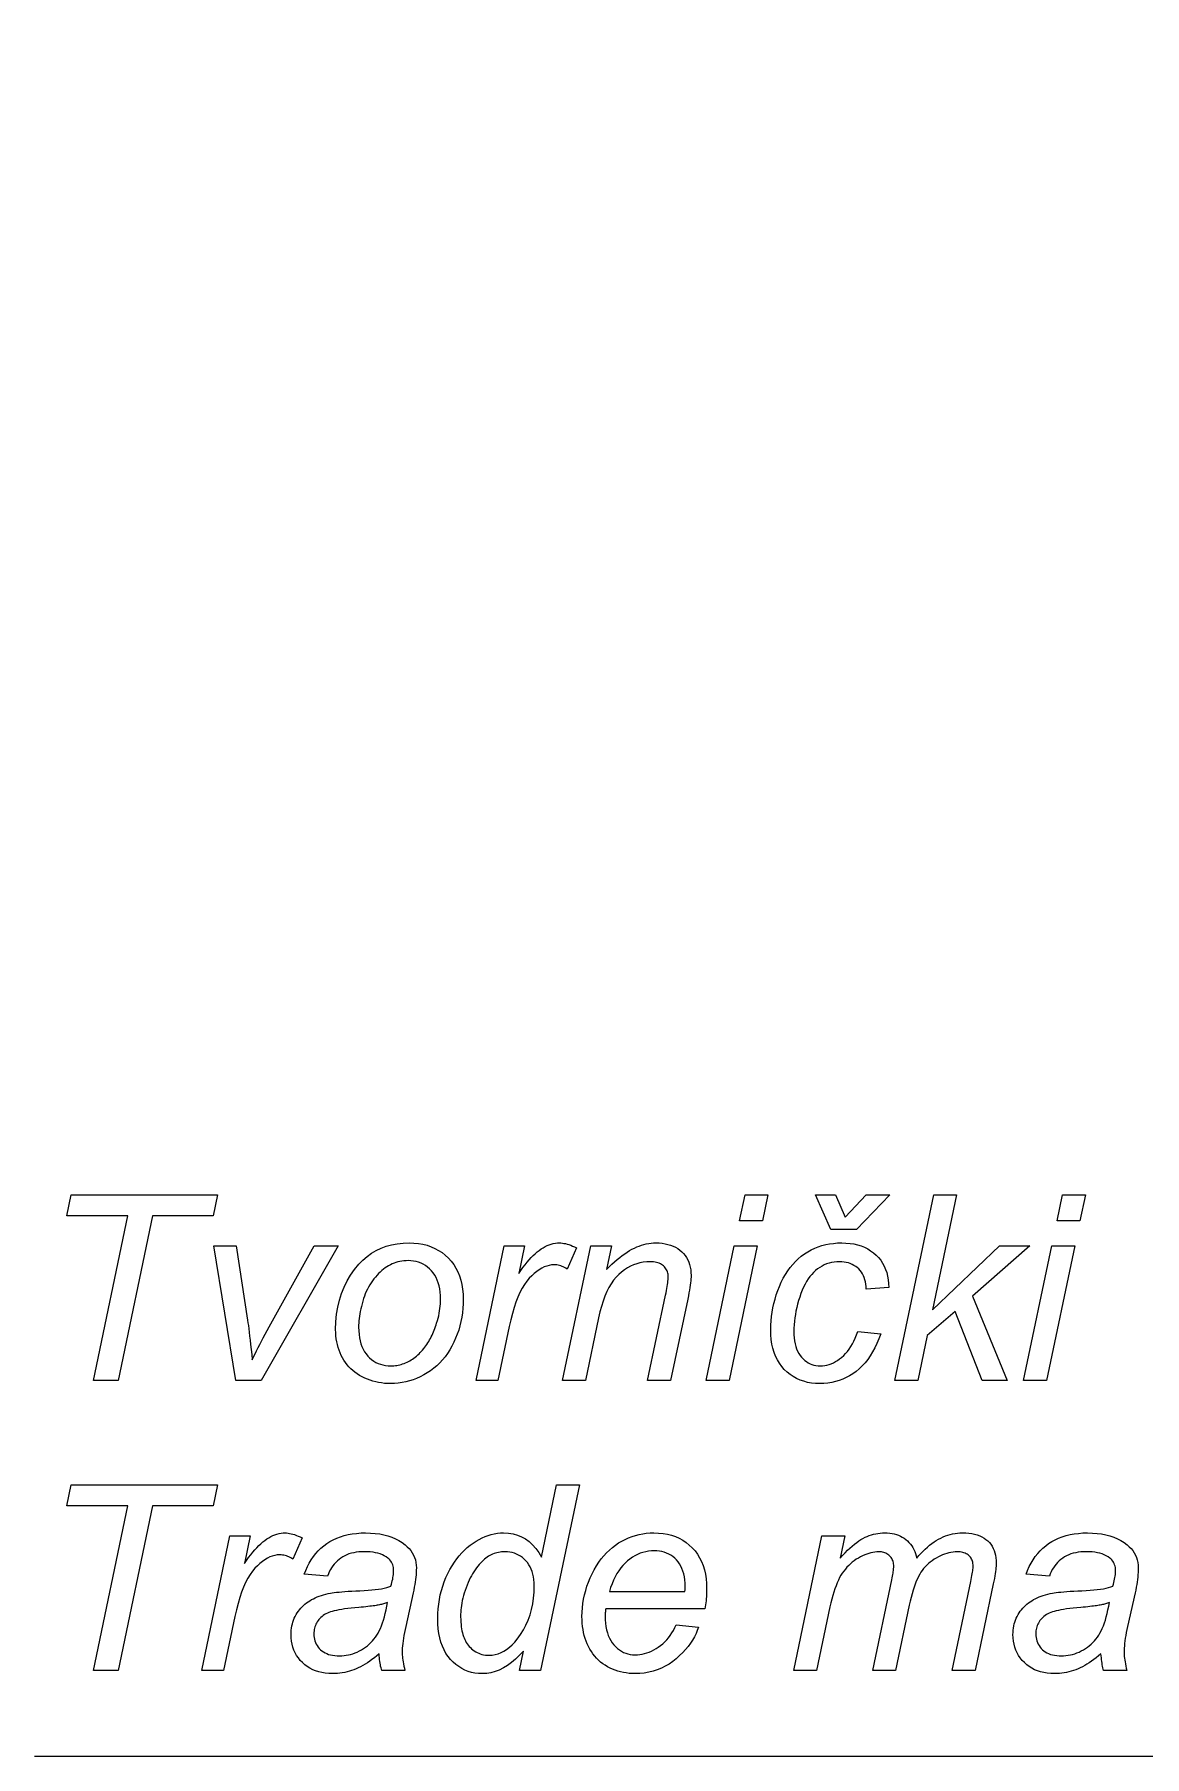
# Model space of a CAD drawing. Extents: x 0 to 420, y 0 to 594.
# Drawn here: x 42.37 to 60.28, y 246.17 to 273.97 of the extents above; entities that cross this region are included whole.
import ezdxf

# ---------------------------------------------------------------- set-up
doc = ezdxf.new("R2010")
doc.units = 0

msp = doc.modelspace()

# ---------------------------------------------------------------- linework, layer by layer
at = {"lineweight": 13}
msp.add_lwpolyline([(114.833, 299.851), (106.391, 246.171), (42.366, 246.171)], dxfattribs=at)
for points in [[(43.318, 252.241), (43.872, 254.899), (42.888, 254.899), (42.96, 255.241), (45.321, 255.241), (45.249, 254.899), (44.273, 254.899), (43.719, 252.241)], [(53.744, 254.821), (53.832, 255.241), (54.2, 255.241), (54.112, 254.821)], [(56.169, 255.241), (55.627, 254.678), (55.217, 254.678), (54.966, 255.241), (55.289, 255.241), (55.445, 254.877), (55.784, 255.241)], [(56.249, 252.241), (56.877, 255.241), (57.245, 255.241), (56.857, 253.381), (57.937, 254.414), (58.426, 254.414), (57.499, 253.604), (58.06, 252.241), (57.655, 252.241), (57.221, 253.356), (56.771, 252.967), (56.619, 252.241)], [(58.866, 254.821), (58.954, 255.241), (59.322, 255.241), (59.234, 254.821)], [(45.614, 252.241), (45.258, 254.414), (45.618, 254.414), (45.804, 253.217), (45.81, 253.175), (45.817, 253.129), (45.824, 253.077), (45.831, 253.02), (45.838, 252.959), (45.846, 252.892), (45.854, 252.821), (45.862, 252.744), (45.871, 252.663), (45.88, 252.577), (45.902, 252.624), (45.925, 252.672), (45.949, 252.721), (45.974, 252.772), (46.001, 252.825), (46.029, 252.878), (46.058, 252.933), (46.088, 252.99), (46.119, 253.048), (46.152, 253.107), (46.878, 254.414), (47.269, 254.414), (46.025, 252.241)], [(47.226, 253.066), (47.23, 253.191), (47.241, 253.311), (47.26, 253.428), (47.286, 253.54), (47.32, 253.647), (47.361, 253.751), (47.41, 253.849), (47.466, 253.944), (47.53, 254.034), (47.601, 254.12), (47.664, 254.185), (47.732, 254.243), (47.803, 254.295), (47.879, 254.34), (47.958, 254.377), (48.041, 254.408), (48.128, 254.432), (48.218, 254.45), (48.313, 254.46), (48.411, 254.463), (48.488, 254.461), (48.562, 254.454), (48.633, 254.441), (48.701, 254.424), (48.766, 254.402), (48.828, 254.375), (48.886, 254.343), (48.942, 254.306), (48.995, 254.264), (49.044, 254.218), (49.09, 254.167), (49.131, 254.113), (49.167, 254.055), (49.198, 253.994), (49.225, 253.929), (49.246, 253.861), (49.263, 253.79), (49.275, 253.715), (49.283, 253.637), (49.285, 253.555), (49.283, 253.48), (49.279, 253.407), (49.271, 253.335), (49.261, 253.264), (49.247, 253.193), (49.23, 253.124), (49.211, 253.056), (49.188, 252.989), (49.162, 252.923), (49.133, 252.858), (49.102, 252.795), (49.068, 252.735), (49.031, 252.678), (48.992, 252.624), (48.95, 252.573), (48.906, 252.525), (48.859, 252.48), (48.809, 252.439), (48.757, 252.4), (48.703, 252.364), (48.647, 252.331), (48.59, 252.302), (48.532, 252.276), (48.475, 252.254), (48.416, 252.235), (48.357, 252.219), (48.297, 252.207), (48.237, 252.199), (48.176, 252.194), (48.114, 252.192), (48.064, 252.193), (48.015, 252.196), (47.966, 252.202), (47.919, 252.209), (47.872, 252.219), (47.826, 252.231), (47.782, 252.245), (47.738, 252.261), (47.695, 252.28), (47.653, 252.3), (47.612, 252.323), (47.574, 252.347), (47.537, 252.374), (47.502, 252.402), (47.47, 252.431), (47.439, 252.463), (47.41, 252.496), (47.383, 252.531), (47.359, 252.568), (47.336, 252.607), (47.315, 252.648), (47.296, 252.689), (47.28, 252.732), (47.266, 252.776), (47.254, 252.821), (47.244, 252.868), (47.236, 252.915), (47.231, 252.964), (47.227, 253.014)], [(49.492, 252.241), (49.946, 254.414), (50.273, 254.414), (50.181, 253.97), (50.215, 254.019), (50.248, 254.066), (50.281, 254.109), (50.314, 254.151), (50.347, 254.189), (50.38, 254.225), (50.413, 254.258), (50.445, 254.289), (50.477, 254.317), (50.51, 254.343), (50.542, 254.366), (50.574, 254.386), (50.607, 254.404), (50.639, 254.42), (50.672, 254.433), (50.705, 254.444), (50.738, 254.452), (50.771, 254.459), (50.805, 254.462), (50.838, 254.463), (50.861, 254.463), (50.884, 254.46), (50.909, 254.456), (50.935, 254.451), (50.961, 254.443), (50.989, 254.435), (51.018, 254.424), (51.048, 254.412), (51.078, 254.399), (51.11, 254.384), (50.959, 254.04), (50.939, 254.053), (50.92, 254.065), (50.899, 254.075), (50.879, 254.084), (50.858, 254.092), (50.837, 254.098), (50.815, 254.103), (50.793, 254.107), (50.771, 254.109), (50.748, 254.109), (50.709, 254.107), (50.67, 254.101), (50.631, 254.09), (50.591, 254.075), (50.551, 254.055), (50.511, 254.031), (50.471, 254.003), (50.43, 253.971), (50.39, 253.934), (50.349, 253.892), (50.309, 253.846), (50.271, 253.792), (50.234, 253.731), (50.199, 253.664), (50.166, 253.589), (50.135, 253.508), (50.106, 253.419), (50.078, 253.324), (50.052, 253.222), (50.028, 253.113), (49.844, 252.241)], [(50.887, 252.241), (51.342, 254.414), (51.677, 254.414), (51.597, 254.036), (51.641, 254.079), (51.684, 254.12), (51.726, 254.159), (51.768, 254.195), (51.809, 254.229), (51.85, 254.26), (51.89, 254.289), (51.929, 254.315), (51.968, 254.339), (52.007, 254.361), (52.045, 254.38), (52.083, 254.398), (52.122, 254.413), (52.16, 254.427), (52.199, 254.438), (52.238, 254.447), (52.277, 254.454), (52.316, 254.459), (52.356, 254.462), (52.395, 254.463), (52.447, 254.462), (52.496, 254.458), (52.544, 254.45), (52.588, 254.44), (52.631, 254.428), (52.671, 254.412), (52.709, 254.393), (52.745, 254.372), (52.779, 254.347), (52.81, 254.32), (52.838, 254.29), (52.864, 254.259), (52.887, 254.226), (52.906, 254.19), (52.923, 254.153), (52.936, 254.114), (52.947, 254.072), (52.954, 254.029), (52.959, 253.984), (52.96, 253.937), (52.96, 253.912), (52.958, 253.884), (52.955, 253.852), (52.952, 253.819), (52.947, 253.782), (52.941, 253.742), (52.934, 253.7), (52.926, 253.655), (52.917, 253.607), (52.907, 253.557), (52.631, 252.241), (52.26, 252.241), (52.549, 253.618), (52.557, 253.657), (52.564, 253.694), (52.571, 253.729), (52.576, 253.762), (52.581, 253.793), (52.585, 253.821), (52.588, 253.848), (52.59, 253.872), (52.591, 253.895), (52.592, 253.915), (52.591, 253.936), (52.589, 253.957), (52.585, 253.976), (52.58, 253.995), (52.573, 254.013), (52.565, 254.03), (52.555, 254.047), (52.544, 254.062), (52.531, 254.077), (52.517, 254.091), (52.502, 254.104), (52.485, 254.115), (52.466, 254.125), (52.447, 254.134), (52.426, 254.142), (52.404, 254.148), (52.38, 254.152), (52.355, 254.156), (52.329, 254.158), (52.301, 254.158), (52.245, 254.156), (52.19, 254.15), (52.136, 254.14), (52.084, 254.126), (52.032, 254.107), (51.982, 254.085), (51.934, 254.058), (51.886, 254.027), (51.84, 253.993), (51.795, 253.954), (51.752, 253.91), (51.711, 253.86), (51.672, 253.805), (51.636, 253.743), (51.602, 253.676), (51.571, 253.603), (51.542, 253.524), (51.515, 253.439), (51.49, 253.348), (51.468, 253.252), (51.258, 252.241)], [(53.204, 252.241), (53.658, 254.414), (54.028, 254.414), (53.574, 252.241)], [(55.649, 253.033), (56.02, 252.994), (55.991, 252.915), (55.959, 252.84), (55.925, 252.769), (55.889, 252.702), (55.851, 252.639), (55.81, 252.581), (55.767, 252.527), (55.722, 252.477), (55.674, 252.431), (55.624, 252.389), (55.572, 252.352), (55.518, 252.318), (55.463, 252.289), (55.407, 252.263), (55.349, 252.241), (55.29, 252.223), (55.229, 252.21), (55.168, 252.2), (55.104, 252.194), (55.039, 252.192), (54.97, 252.194), (54.903, 252.201), (54.839, 252.212), (54.778, 252.229), (54.719, 252.249), (54.663, 252.274), (54.609, 252.304), (54.559, 252.339), (54.511, 252.378), (54.465, 252.421), (54.424, 252.469), (54.386, 252.52), (54.353, 252.575), (54.325, 252.634), (54.3, 252.696), (54.281, 252.762), (54.265, 252.831), (54.254, 252.904), (54.248, 252.981), (54.245, 253.062), (54.247, 253.133), (54.251, 253.204), (54.258, 253.274), (54.268, 253.344), (54.281, 253.415), (54.296, 253.484), (54.315, 253.554), (54.336, 253.623), (54.36, 253.693), (54.387, 253.761), (54.416, 253.829), (54.448, 253.892), (54.482, 253.953), (54.519, 254.01), (54.558, 254.064), (54.6, 254.115), (54.644, 254.162), (54.69, 254.206), (54.739, 254.247), (54.791, 254.284), (54.844, 254.318), (54.899, 254.349), (54.955, 254.376), (55.013, 254.399), (55.072, 254.419), (55.133, 254.435), (55.195, 254.447), (55.259, 254.456), (55.325, 254.462), (55.391, 254.463), (55.46, 254.461), (55.525, 254.455), (55.588, 254.446), (55.648, 254.432), (55.705, 254.414), (55.759, 254.392), (55.81, 254.367), (55.858, 254.337), (55.904, 254.303), (55.946, 254.266), (55.985, 254.225), (56.02, 254.182), (56.05, 254.136), (56.077, 254.087), (56.099, 254.036), (56.118, 253.983), (56.132, 253.927), (56.142, 253.868), (56.148, 253.807), (56.151, 253.743), (55.786, 253.718), (55.785, 253.759), (55.781, 253.798), (55.775, 253.834), (55.766, 253.869), (55.755, 253.903), (55.742, 253.934), (55.727, 253.964), (55.709, 253.992), (55.689, 254.018), (55.667, 254.042), (55.642, 254.064), (55.617, 254.084), (55.589, 254.101), (55.56, 254.116), (55.53, 254.129), (55.498, 254.14), (55.465, 254.148), (55.431, 254.154), (55.394, 254.157), (55.357, 254.158), (55.313, 254.157), (55.27, 254.153), (55.228, 254.146), (55.188, 254.136), (55.148, 254.123), (55.11, 254.108), (55.073, 254.089), (55.038, 254.068), (55.003, 254.044), (54.97, 254.017), (54.938, 253.988), (54.907, 253.955), (54.878, 253.919), (54.85, 253.881), (54.824, 253.839), (54.799, 253.795), (54.775, 253.748), (54.753, 253.698), (54.732, 253.645), (54.713, 253.589), (54.695, 253.531), (54.679, 253.474), (54.665, 253.418), (54.653, 253.362), (54.643, 253.306), (54.635, 253.251), (54.628, 253.197), (54.624, 253.142), (54.621, 253.088), (54.62, 253.035), (54.621, 252.981), (54.625, 252.929), (54.631, 252.881), (54.639, 252.835), (54.651, 252.791), (54.664, 252.751), (54.68, 252.714), (54.698, 252.679), (54.719, 252.647), (54.743, 252.618), (54.768, 252.591), (54.794, 252.567), (54.821, 252.547), (54.85, 252.528), (54.88, 252.513), (54.911, 252.501), (54.943, 252.491), (54.976, 252.484), (55.01, 252.48), (55.045, 252.478), (55.081, 252.48), (55.117, 252.484), (55.152, 252.491), (55.187, 252.5), (55.222, 252.513), (55.256, 252.528), (55.29, 252.546), (55.324, 252.566), (55.357, 252.589), (55.39, 252.615), (55.423, 252.644), (55.453, 252.676), (55.483, 252.711), (55.511, 252.748), (55.537, 252.788), (55.563, 252.832), (55.586, 252.878), (55.609, 252.927), (55.63, 252.978)], [(58.326, 252.241), (58.78, 254.414), (59.151, 254.414), (58.696, 252.241)], [(47.597, 253.103), (47.598, 253.043), (47.603, 252.986), (47.61, 252.932), (47.62, 252.881), (47.633, 252.833), (47.65, 252.788), (47.669, 252.745), (47.691, 252.706), (47.716, 252.67), (47.744, 252.637), (47.774, 252.607), (47.806, 252.58), (47.84, 252.556), (47.875, 252.535), (47.911, 252.518), (47.95, 252.504), (47.989, 252.493), (48.031, 252.485), (48.074, 252.48), (48.118, 252.478), (48.142, 252.479), (48.166, 252.48), (48.19, 252.483), (48.213, 252.486), (48.237, 252.49), (48.26, 252.496), (48.284, 252.502), (48.307, 252.509), (48.33, 252.517), (48.354, 252.526), (48.377, 252.537), (48.4, 252.548), (48.422, 252.56), (48.445, 252.573), (48.466, 252.587), (48.488, 252.602), (48.509, 252.618), (48.53, 252.635), (48.551, 252.654), (48.571, 252.673), (48.59, 252.693), (48.61, 252.713), (48.628, 252.734), (48.646, 252.756), (48.664, 252.778), (48.68, 252.801), (48.697, 252.824), (48.712, 252.848), (48.727, 252.872), (48.742, 252.897), (48.755, 252.922), (48.769, 252.948), (48.781, 252.974), (48.794, 253.001), (48.805, 253.028), (48.816, 253.055), (48.827, 253.083), (48.837, 253.111), (48.846, 253.139), (48.855, 253.168), (48.867, 253.208), (48.878, 253.248), (48.888, 253.288), (48.896, 253.327), (48.903, 253.367), (48.908, 253.405), (48.913, 253.444), (48.916, 253.482), (48.918, 253.519), (48.919, 253.557), (48.917, 253.614), (48.913, 253.669), (48.905, 253.722), (48.895, 253.771), (48.882, 253.818), (48.865, 253.863), (48.846, 253.905), (48.824, 253.944), (48.798, 253.98), (48.77, 254.014), (48.74, 254.045), (48.708, 254.073), (48.674, 254.097), (48.639, 254.118), (48.603, 254.136), (48.565, 254.151), (48.525, 254.162), (48.484, 254.17), (48.441, 254.175), (48.397, 254.177), (48.362, 254.176), (48.328, 254.174), (48.295, 254.169), (48.263, 254.164), (48.231, 254.156), (48.199, 254.147), (48.168, 254.136), (48.138, 254.124), (48.109, 254.11), (48.08, 254.094), (48.051, 254.077), (48.023, 254.058), (47.996, 254.037), (47.969, 254.015), (47.943, 253.992), (47.918, 253.967), (47.893, 253.94), (47.868, 253.912), (47.844, 253.883), (47.821, 253.851), (47.798, 253.819), (47.777, 253.786), (47.757, 253.751), (47.738, 253.715), (47.72, 253.679), (47.704, 253.641), (47.689, 253.602), (47.675, 253.563), (47.662, 253.522), (47.651, 253.48), (47.641, 253.438), (47.631, 253.397), (47.623, 253.357), (47.616, 253.318), (47.61, 253.28), (47.605, 253.242), (47.602, 253.206), (47.599, 253.171), (47.597, 253.136)], [(43.318, 247.559), (43.872, 250.217), (42.888, 250.217), (42.96, 250.559), (45.321, 250.559), (45.249, 250.217), (44.273, 250.217), (43.719, 247.559)], [(50.257, 247.874), (50.193, 247.805), (50.129, 247.743), (50.064, 247.688), (49.999, 247.641), (49.933, 247.601), (49.866, 247.568), (49.799, 247.543), (49.731, 247.524), (49.663, 247.513), (49.594, 247.51), (49.533, 247.512), (49.474, 247.519), (49.418, 247.53), (49.363, 247.546), (49.311, 247.567), (49.26, 247.592), (49.212, 247.622), (49.166, 247.656), (49.121, 247.695), (49.079, 247.738), (49.04, 247.786), (49.005, 247.837), (48.974, 247.893), (48.948, 247.953), (48.925, 248.018), (48.907, 248.086), (48.892, 248.158), (48.882, 248.235), (48.876, 248.315), (48.874, 248.4), (48.875, 248.479), (48.88, 248.556), (48.888, 248.632), (48.9, 248.707), (48.914, 248.78), (48.932, 248.852), (48.953, 248.922), (48.978, 248.991), (49.005, 249.059), (49.036, 249.125), (49.07, 249.189), (49.105, 249.25), (49.141, 249.308), (49.18, 249.362), (49.219, 249.413), (49.261, 249.46), (49.304, 249.504), (49.349, 249.545), (49.395, 249.583), (49.444, 249.618), (49.492, 249.649), (49.541, 249.676), (49.59, 249.701), (49.639, 249.722), (49.688, 249.74), (49.737, 249.755), (49.786, 249.766), (49.835, 249.775), (49.885, 249.78), (49.934, 249.781), (50.013, 249.777), (50.088, 249.766), (50.159, 249.746), (50.226, 249.719), (50.289, 249.684), (50.348, 249.641), (50.404, 249.59), (50.455, 249.531), (50.502, 249.465), (50.545, 249.39), (50.791, 250.559), (51.159, 250.559), (50.533, 247.559), (50.191, 247.559)], [(45.065, 247.559), (45.52, 249.732), (45.847, 249.732), (45.755, 249.288), (45.788, 249.337), (45.822, 249.383), (45.855, 249.427), (45.888, 249.468), (45.921, 249.507), (45.954, 249.543), (45.986, 249.576), (46.019, 249.607), (46.051, 249.635), (46.083, 249.66), (46.116, 249.683), (46.148, 249.704), (46.18, 249.722), (46.213, 249.738), (46.246, 249.751), (46.279, 249.762), (46.312, 249.77), (46.345, 249.776), (46.378, 249.78), (46.412, 249.781), (46.434, 249.78), (46.458, 249.778), (46.483, 249.774), (46.508, 249.768), (46.535, 249.761), (46.563, 249.753), (46.592, 249.742), (46.621, 249.73), (46.652, 249.717), (46.684, 249.701), (46.533, 249.358), (46.513, 249.371), (46.493, 249.383), (46.473, 249.393), (46.453, 249.402), (46.432, 249.41), (46.41, 249.416), (46.389, 249.421), (46.367, 249.424), (46.344, 249.427), (46.322, 249.427), (46.283, 249.425), (46.244, 249.419), (46.204, 249.408), (46.165, 249.393), (46.125, 249.373), (46.085, 249.349), (46.045, 249.321), (46.004, 249.288), (45.964, 249.251), (45.923, 249.21), (45.883, 249.163), (45.844, 249.11), (45.808, 249.049), (45.773, 248.981), (45.74, 248.907), (45.709, 248.825), (45.679, 248.737), (45.652, 248.642), (45.626, 248.54), (45.601, 248.431), (45.417, 247.559)], [(47.926, 247.829), (47.888, 247.797), (47.85, 247.766), (47.812, 247.738), (47.775, 247.711), (47.737, 247.685), (47.7, 247.662), (47.664, 247.641), (47.628, 247.621), (47.591, 247.603), (47.556, 247.586), (47.52, 247.572), (47.484, 247.559), (47.447, 247.547), (47.409, 247.537), (47.372, 247.529), (47.333, 247.522), (47.294, 247.517), (47.255, 247.513), (47.215, 247.511), (47.175, 247.51), (47.116, 247.512), (47.059, 247.517), (47.005, 247.526), (46.953, 247.538), (46.903, 247.554), (46.856, 247.573), (46.811, 247.596), (46.768, 247.623), (46.728, 247.653), (46.69, 247.687), (46.655, 247.723), (46.624, 247.762), (46.596, 247.802), (46.572, 247.844), (46.552, 247.889), (46.535, 247.935), (46.523, 247.983), (46.513, 248.033), (46.508, 248.086), (46.506, 248.14), (46.507, 248.176), (46.509, 248.211), (46.513, 248.246), (46.519, 248.279), (46.527, 248.312), (46.536, 248.343), (46.547, 248.374), (46.559, 248.405), (46.573, 248.434), (46.589, 248.462), (46.606, 248.49), (46.624, 248.516), (46.643, 248.541), (46.664, 248.566), (46.685, 248.589), (46.708, 248.611), (46.731, 248.632), (46.756, 248.651), (46.782, 248.67), (46.809, 248.687), (46.837, 248.704), (46.866, 248.719), (46.897, 248.734), (46.928, 248.748), (46.961, 248.76), (46.995, 248.772), (47.031, 248.783), (47.067, 248.793), (47.105, 248.801), (47.144, 248.809), (47.172, 248.814), (47.203, 248.819), (47.239, 248.823), (47.28, 248.827), (47.325, 248.831), (47.375, 248.835), (47.429, 248.839), (47.488, 248.842), (47.551, 248.845), (47.618, 248.848), (47.686, 248.851), (47.75, 248.856), (47.81, 248.861), (47.866, 248.867), (47.918, 248.874), (47.966, 248.881), (48.01, 248.89), (48.05, 248.9), (48.086, 248.91), (48.118, 248.922), (48.127, 248.952), (48.134, 248.98), (48.14, 249.008), (48.146, 249.035), (48.151, 249.06), (48.155, 249.085), (48.158, 249.109), (48.16, 249.131), (48.161, 249.153), (48.161, 249.173), (48.161, 249.199), (48.158, 249.223), (48.153, 249.246), (48.146, 249.268), (48.138, 249.289), (48.128, 249.308), (48.115, 249.327), (48.101, 249.344), (48.085, 249.361), (48.067, 249.376), (48.04, 249.395), (48.011, 249.413), (47.979, 249.428), (47.945, 249.442), (47.909, 249.453), (47.87, 249.462), (47.829, 249.469), (47.785, 249.474), (47.739, 249.477), (47.691, 249.478), (47.645, 249.477), (47.601, 249.474), (47.558, 249.469), (47.518, 249.462), (47.479, 249.453), (47.441, 249.441), (47.406, 249.428), (47.372, 249.412), (47.34, 249.395), (47.309, 249.375), (47.28, 249.353), (47.253, 249.33), (47.227, 249.305), (47.203, 249.278), (47.181, 249.25), (47.16, 249.22), (47.141, 249.188), (47.123, 249.154), (47.108, 249.119), (47.093, 249.081), (46.719, 249.114), (46.743, 249.177), (46.77, 249.237), (46.8, 249.294), (46.832, 249.349), (46.867, 249.4), (46.905, 249.448), (46.945, 249.493), (46.988, 249.535), (47.034, 249.573), (47.082, 249.609), (47.133, 249.642), (47.187, 249.671), (47.243, 249.697), (47.302, 249.719), (47.363, 249.738), (47.427, 249.754), (47.494, 249.766), (47.563, 249.774), (47.635, 249.78), (47.709, 249.781), (47.788, 249.779), (47.864, 249.774), (47.936, 249.764), (48.005, 249.75), (48.07, 249.733), (48.133, 249.712), (48.191, 249.687), (48.247, 249.658), (48.299, 249.625), (48.348, 249.589), (48.382, 249.559), (48.413, 249.528), (48.44, 249.495), (48.463, 249.461), (48.483, 249.424), (48.499, 249.386), (48.512, 249.346), (48.521, 249.305), (48.526, 249.261), (48.528, 249.216), (48.527, 249.181), (48.526, 249.145), (48.523, 249.107), (48.52, 249.068), (48.515, 249.029), (48.509, 248.988), (48.503, 248.946), (48.495, 248.903), (48.486, 248.859), (48.477, 248.813), (48.356, 248.273), (48.345, 248.222), (48.335, 248.174), (48.327, 248.127), (48.319, 248.082), (48.313, 248.039), (48.308, 247.998), (48.304, 247.959), (48.301, 247.922), (48.299, 247.887), (48.299, 247.854), (48.299, 247.832), (48.3, 247.809), (48.303, 247.784), (48.306, 247.757), (48.31, 247.729), (48.315, 247.698), (48.321, 247.666), (48.327, 247.632), (48.335, 247.596), (48.344, 247.559), (47.969, 247.559), (47.963, 247.581), (47.958, 247.604), (47.952, 247.628), (47.947, 247.653), (47.943, 247.68), (47.939, 247.707), (47.935, 247.736), (47.932, 247.766), (47.929, 247.797)], [(52.719, 248.298), (53.079, 248.261), (53.061, 248.207), (53.04, 248.155), (53.014, 248.102), (52.984, 248.051), (52.951, 247.999), (52.913, 247.949), (52.871, 247.898), (52.825, 247.849), (52.776, 247.8), (52.722, 247.751), (52.665, 247.705), (52.606, 247.664), (52.545, 247.628), (52.481, 247.597), (52.416, 247.57), (52.348, 247.548), (52.278, 247.531), (52.206, 247.519), (52.132, 247.512), (52.056, 247.51), (52.008, 247.511), (51.961, 247.514), (51.914, 247.52), (51.869, 247.528), (51.824, 247.538), (51.78, 247.55), (51.737, 247.564), (51.695, 247.581), (51.653, 247.6), (51.613, 247.621), (51.573, 247.645), (51.536, 247.67), (51.5, 247.697), (51.467, 247.727), (51.435, 247.758), (51.405, 247.792), (51.378, 247.827), (51.352, 247.865), (51.328, 247.904), (51.306, 247.946), (51.286, 247.989), (51.268, 248.033), (51.252, 248.079), (51.238, 248.125), (51.227, 248.173), (51.217, 248.222), (51.21, 248.273), (51.205, 248.324), (51.201, 248.377), (51.2, 248.431), (51.202, 248.502), (51.207, 248.572), (51.215, 248.642), (51.227, 248.712), (51.242, 248.781), (51.26, 248.85), (51.281, 248.919), (51.306, 248.987), (51.334, 249.054), (51.365, 249.121), (51.399, 249.186), (51.435, 249.248), (51.473, 249.307), (51.512, 249.361), (51.554, 249.413), (51.598, 249.461), (51.643, 249.505), (51.691, 249.547), (51.74, 249.584), (51.792, 249.619), (51.845, 249.649), (51.898, 249.677), (51.953, 249.702), (52.008, 249.723), (52.064, 249.741), (52.122, 249.755), (52.18, 249.767), (52.238, 249.775), (52.298, 249.78), (52.359, 249.781), (52.435, 249.779), (52.508, 249.772), (52.578, 249.759), (52.645, 249.743), (52.708, 249.721), (52.769, 249.694), (52.826, 249.663), (52.881, 249.627), (52.932, 249.586), (52.98, 249.54), (53.024, 249.49), (53.063, 249.436), (53.098, 249.379), (53.128, 249.318), (53.154, 249.254), (53.175, 249.187), (53.191, 249.115), (53.203, 249.041), (53.21, 248.963), (53.212, 248.881), (53.212, 248.849), (53.211, 248.817), (53.209, 248.784), (53.207, 248.752), (53.205, 248.719), (53.202, 248.686), (53.198, 248.653), (53.194, 248.62), (53.189, 248.587), (53.183, 248.553), (51.583, 248.553), (51.581, 248.541), (51.58, 248.529), (51.579, 248.516), (51.578, 248.505), (51.577, 248.493), (51.576, 248.482), (51.576, 248.471), (51.575, 248.46), (51.575, 248.449), (51.575, 248.439), (51.576, 248.379), (51.58, 248.323), (51.587, 248.269), (51.597, 248.218), (51.61, 248.17), (51.625, 248.125), (51.644, 248.083), (51.665, 248.043), (51.688, 248.007), (51.715, 247.973), (51.744, 247.943), (51.774, 247.915), (51.805, 247.891), (51.837, 247.87), (51.871, 247.853), (51.906, 247.838), (51.942, 247.827), (51.979, 247.819), (52.018, 247.814), (52.058, 247.813), (52.096, 247.814), (52.134, 247.818), (52.171, 247.824), (52.209, 247.833), (52.247, 247.844), (52.284, 247.858), (52.321, 247.874), (52.358, 247.893), (52.395, 247.914), (52.432, 247.937), (52.468, 247.964), (52.503, 247.992), (52.535, 248.022), (52.567, 248.055), (52.596, 248.09), (52.624, 248.127), (52.65, 248.166), (52.675, 248.208), (52.697, 248.252)], [(54.616, 247.559), (55.07, 249.732), (55.44, 249.732), (55.365, 249.374), (55.406, 249.419), (55.446, 249.461), (55.485, 249.5), (55.523, 249.536), (55.56, 249.569), (55.597, 249.6), (55.633, 249.628), (55.667, 249.652), (55.701, 249.674), (55.734, 249.693), (55.767, 249.71), (55.8, 249.725), (55.834, 249.738), (55.869, 249.75), (55.904, 249.759), (55.939, 249.767), (55.975, 249.773), (56.012, 249.778), (56.049, 249.78), (56.087, 249.781), (56.127, 249.78), (56.165, 249.777), (56.203, 249.772), (56.239, 249.764), (56.273, 249.754), (56.306, 249.743), (56.338, 249.729), (56.369, 249.712), (56.398, 249.694), (56.426, 249.674), (56.452, 249.651), (56.476, 249.627), (56.499, 249.602), (56.52, 249.574), (56.539, 249.545), (56.556, 249.514), (56.571, 249.482), (56.584, 249.448), (56.595, 249.412), (56.605, 249.374), (56.638, 249.414), (56.672, 249.452), (56.706, 249.487), (56.74, 249.521), (56.775, 249.553), (56.81, 249.582), (56.845, 249.61), (56.881, 249.635), (56.917, 249.659), (56.954, 249.68), (56.991, 249.699), (57.028, 249.716), (57.065, 249.732), (57.103, 249.745), (57.142, 249.756), (57.181, 249.765), (57.22, 249.772), (57.259, 249.777), (57.299, 249.78), (57.339, 249.781), (57.393, 249.78), (57.443, 249.776), (57.491, 249.77), (57.535, 249.761), (57.578, 249.749), (57.617, 249.735), (57.654, 249.718), (57.688, 249.699), (57.719, 249.677), (57.748, 249.652), (57.774, 249.625), (57.797, 249.597), (57.817, 249.566), (57.835, 249.532), (57.85, 249.497), (57.862, 249.46), (57.872, 249.421), (57.878, 249.379), (57.882, 249.336), (57.884, 249.29), (57.883, 249.269), (57.882, 249.245), (57.88, 249.218), (57.876, 249.189), (57.872, 249.157), (57.867, 249.123), (57.861, 249.086), (57.854, 249.046), (57.846, 249.004), (57.837, 248.959), (57.544, 247.559), (57.174, 247.559), (57.473, 248.995), (57.48, 249.03), (57.487, 249.062), (57.492, 249.092), (57.497, 249.12), (57.502, 249.146), (57.505, 249.171), (57.508, 249.193), (57.51, 249.213), (57.511, 249.231), (57.511, 249.247), (57.511, 249.268), (57.509, 249.288), (57.505, 249.307), (57.501, 249.325), (57.495, 249.342), (57.487, 249.359), (57.478, 249.374), (57.468, 249.389), (57.457, 249.402), (57.444, 249.415), (57.43, 249.427), (57.415, 249.437), (57.398, 249.446), (57.381, 249.454), (57.363, 249.461), (57.343, 249.466), (57.322, 249.471), (57.3, 249.474), (57.278, 249.476), (57.254, 249.476), (57.22, 249.475), (57.187, 249.472), (57.154, 249.467), (57.12, 249.46), (57.086, 249.451), (57.052, 249.44), (57.018, 249.427), (56.984, 249.412), (56.95, 249.395), (56.916, 249.376), (56.882, 249.355), (56.85, 249.333), (56.82, 249.31), (56.791, 249.286), (56.763, 249.26), (56.737, 249.233), (56.713, 249.205), (56.69, 249.176), (56.669, 249.145), (56.649, 249.113), (56.63, 249.079), (56.612, 249.041), (56.594, 249), (56.576, 248.955), (56.56, 248.907), (56.543, 248.855), (56.527, 248.8), (56.512, 248.741), (56.497, 248.679), (56.482, 248.613), (56.261, 247.559), (55.891, 247.559), (56.198, 249.026), (56.204, 249.055), (56.209, 249.082), (56.214, 249.108), (56.219, 249.132), (56.222, 249.154), (56.225, 249.174), (56.227, 249.193), (56.229, 249.21), (56.23, 249.225), (56.23, 249.239), (56.23, 249.26), (56.228, 249.28), (56.224, 249.299), (56.22, 249.318), (56.214, 249.335), (56.206, 249.352), (56.198, 249.368), (56.188, 249.383), (56.176, 249.397), (56.164, 249.411), (56.15, 249.423), (56.136, 249.434), (56.12, 249.444), (56.104, 249.453), (56.087, 249.46), (56.07, 249.466), (56.051, 249.47), (56.032, 249.474), (56.012, 249.476), (55.991, 249.476), (55.959, 249.475), (55.927, 249.472), (55.895, 249.467), (55.862, 249.46), (55.83, 249.451), (55.796, 249.44), (55.763, 249.427), (55.729, 249.412), (55.695, 249.395), (55.66, 249.376), (55.626, 249.355), (55.594, 249.333), (55.562, 249.309), (55.532, 249.283), (55.504, 249.256), (55.476, 249.227), (55.45, 249.197), (55.425, 249.165), (55.401, 249.132), (55.379, 249.097), (55.358, 249.059), (55.337, 249.019), (55.317, 248.976), (55.299, 248.929), (55.28, 248.88), (55.263, 248.827), (55.246, 248.771), (55.23, 248.713), (55.215, 248.651), (55.201, 248.586), (54.986, 247.559)], [(59.574, 247.829), (59.536, 247.797), (59.498, 247.766), (59.46, 247.738), (59.423, 247.711), (59.385, 247.685), (59.348, 247.662), (59.312, 247.641), (59.276, 247.621), (59.239, 247.603), (59.204, 247.586), (59.168, 247.572), (59.132, 247.559), (59.095, 247.547), (59.057, 247.537), (59.02, 247.529), (58.981, 247.522), (58.942, 247.517), (58.903, 247.513), (58.863, 247.511), (58.823, 247.51), (58.764, 247.512), (58.707, 247.517), (58.653, 247.526), (58.601, 247.538), (58.551, 247.554), (58.504, 247.573), (58.459, 247.596), (58.416, 247.623), (58.376, 247.653), (58.338, 247.687), (58.303, 247.723), (58.272, 247.762), (58.244, 247.802), (58.22, 247.844), (58.2, 247.889), (58.183, 247.935), (58.171, 247.983), (58.161, 248.033), (58.156, 248.086), (58.154, 248.14), (58.155, 248.176), (58.157, 248.211), (58.161, 248.246), (58.167, 248.279), (58.175, 248.312), (58.184, 248.343), (58.195, 248.374), (58.207, 248.405), (58.221, 248.434), (58.237, 248.462), (58.254, 248.49), (58.272, 248.516), (58.291, 248.541), (58.312, 248.566), (58.333, 248.589), (58.356, 248.611), (58.379, 248.632), (58.404, 248.651), (58.43, 248.67), (58.457, 248.687), (58.485, 248.704), (58.514, 248.719), (58.545, 248.734), (58.576, 248.748), (58.609, 248.76), (58.643, 248.772), (58.679, 248.783), (58.715, 248.793), (58.753, 248.801), (58.792, 248.809), (58.82, 248.814), (58.851, 248.819), (58.887, 248.823), (58.928, 248.827), (58.973, 248.831), (59.023, 248.835), (59.077, 248.839), (59.136, 248.842), (59.199, 248.845), (59.266, 248.848), (59.334, 248.851), (59.398, 248.856), (59.458, 248.861), (59.514, 248.867), (59.566, 248.874), (59.614, 248.881), (59.658, 248.89), (59.698, 248.9), (59.734, 248.91), (59.767, 248.922), (59.775, 248.952), (59.782, 248.98), (59.788, 249.008), (59.794, 249.035), (59.799, 249.06), (59.803, 249.085), (59.806, 249.109), (59.808, 249.131), (59.809, 249.153), (59.809, 249.173), (59.809, 249.199), (59.806, 249.223), (59.801, 249.246), (59.794, 249.268), (59.786, 249.289), (59.776, 249.308), (59.763, 249.327), (59.749, 249.344), (59.733, 249.361), (59.715, 249.376), (59.688, 249.395), (59.659, 249.413), (59.627, 249.428), (59.593, 249.442), (59.557, 249.453), (59.518, 249.462), (59.477, 249.469), (59.433, 249.474), (59.387, 249.477), (59.339, 249.478), (59.293, 249.477), (59.249, 249.474), (59.206, 249.469), (59.166, 249.462), (59.127, 249.453), (59.089, 249.441), (59.054, 249.428), (59.02, 249.412), (58.988, 249.395), (58.957, 249.375), (58.928, 249.353), (58.901, 249.33), (58.875, 249.305), (58.851, 249.278), (58.829, 249.25), (58.808, 249.22), (58.789, 249.188), (58.772, 249.154), (58.756, 249.119), (58.741, 249.081), (58.367, 249.114), (58.391, 249.177), (58.418, 249.237), (58.448, 249.294), (58.48, 249.349), (58.515, 249.4), (58.553, 249.448), (58.593, 249.493), (58.636, 249.535), (58.682, 249.573), (58.73, 249.609), (58.781, 249.642), (58.835, 249.671), (58.891, 249.697), (58.95, 249.719), (59.011, 249.738), (59.075, 249.754), (59.142, 249.766), (59.211, 249.774), (59.283, 249.78), (59.357, 249.781), (59.436, 249.779), (59.512, 249.774), (59.584, 249.764), (59.653, 249.75), (59.718, 249.733), (59.781, 249.712), (59.839, 249.687), (59.895, 249.658), (59.947, 249.625), (59.996, 249.589), (60.03, 249.559), (60.061, 249.528), (60.088, 249.495), (60.111, 249.461), (60.131, 249.424), (60.147, 249.386), (60.16, 249.346), (60.169, 249.305), (60.174, 249.261), (60.176, 249.216), (60.175, 249.181), (60.174, 249.145), (60.171, 249.107), (60.168, 249.068), (60.163, 249.029), (60.157, 248.988), (60.151, 248.946), (60.143, 248.903), (60.134, 248.859), (60.125, 248.813), (60.004, 248.273), (59.993, 248.222), (59.983, 248.174), (59.975, 248.127), (59.967, 248.082), (59.961, 248.039), (59.956, 247.998), (59.952, 247.959), (59.949, 247.922), (59.947, 247.887), (59.947, 247.854), (59.947, 247.832), (59.948, 247.809), (59.951, 247.784), (59.954, 247.757), (59.958, 247.729), (59.963, 247.698), (59.969, 247.666), (59.975, 247.632), (59.983, 247.596), (59.992, 247.559), (59.617, 247.559), (59.611, 247.581), (59.606, 247.604), (59.6, 247.628), (59.596, 247.653), (59.591, 247.68), (59.587, 247.707), (59.583, 247.736), (59.58, 247.766), (59.577, 247.797)], [(49.242, 248.469), (49.242, 248.425), (49.244, 248.382), (49.246, 248.342), (49.249, 248.303), (49.253, 248.266), (49.258, 248.232), (49.264, 248.199), (49.271, 248.168), (49.278, 248.139), (49.287, 248.111), (49.297, 248.086), (49.308, 248.061), (49.32, 248.037), (49.333, 248.014), (49.348, 247.991), (49.364, 247.97), (49.381, 247.95), (49.4, 247.93), (49.419, 247.911), (49.44, 247.893), (49.463, 247.877), (49.486, 247.862), (49.509, 247.849), (49.534, 247.838), (49.56, 247.828), (49.586, 247.82), (49.613, 247.814), (49.641, 247.81), (49.67, 247.807), (49.7, 247.806), (49.75, 247.809), (49.799, 247.817), (49.847, 247.83), (49.894, 247.848), (49.94, 247.872), (49.985, 247.901), (50.03, 247.935), (50.073, 247.974), (50.115, 248.019), (50.157, 248.068), (50.209, 248.14), (50.255, 248.214), (50.297, 248.292), (50.332, 248.373), (50.362, 248.457), (50.387, 248.545), (50.406, 248.636), (50.42, 248.73), (50.428, 248.827), (50.431, 248.928), (50.43, 248.978), (50.425, 249.027), (50.419, 249.072), (50.409, 249.116), (50.397, 249.158), (50.382, 249.197), (50.365, 249.234), (50.344, 249.268), (50.321, 249.301), (50.296, 249.331), (50.268, 249.359), (50.239, 249.383), (50.209, 249.405), (50.177, 249.424), (50.143, 249.44), (50.109, 249.453), (50.073, 249.463), (50.035, 249.471), (49.996, 249.475), (49.956, 249.476), (49.93, 249.476), (49.904, 249.474), (49.878, 249.471), (49.853, 249.467), (49.829, 249.461), (49.805, 249.455), (49.781, 249.447), (49.758, 249.438), (49.736, 249.428), (49.714, 249.417), (49.692, 249.404), (49.67, 249.39), (49.648, 249.374), (49.626, 249.356), (49.605, 249.337), (49.583, 249.316), (49.561, 249.293), (49.54, 249.269), (49.518, 249.243), (49.497, 249.215), (49.476, 249.186), (49.455, 249.155), (49.435, 249.123), (49.416, 249.089), (49.398, 249.054), (49.38, 249.017), (49.363, 248.979), (49.346, 248.939), (49.331, 248.897), (49.316, 248.854), (49.302, 248.811), (49.289, 248.769), (49.278, 248.728), (49.268, 248.688), (49.26, 248.649), (49.254, 248.611), (49.249, 248.574), (49.245, 248.538), (49.243, 248.503)], [(51.642, 248.836), (52.862, 248.836), (52.862, 248.847), (52.863, 248.857), (52.863, 248.867), (52.863, 248.876), (52.864, 248.885), (52.864, 248.893), (52.864, 248.9), (52.864, 248.907), (52.864, 248.912), (52.864, 248.918), (52.863, 248.972), (52.858, 249.024), (52.852, 249.073), (52.842, 249.12), (52.829, 249.163), (52.814, 249.205), (52.796, 249.244), (52.775, 249.28), (52.751, 249.313), (52.725, 249.344), (52.696, 249.373), (52.666, 249.398), (52.634, 249.42), (52.601, 249.439), (52.566, 249.456), (52.529, 249.469), (52.491, 249.479), (52.451, 249.487), (52.41, 249.491), (52.367, 249.493), (52.32, 249.491), (52.274, 249.486), (52.228, 249.478), (52.184, 249.466), (52.14, 249.452), (52.097, 249.434), (52.055, 249.412), (52.014, 249.388), (51.973, 249.36), (51.934, 249.329), (51.896, 249.295), (51.86, 249.257), (51.826, 249.216), (51.794, 249.171), (51.763, 249.124), (51.735, 249.073), (51.709, 249.019), (51.685, 248.961), (51.663, 248.9)], [(48.063, 248.66), (48.048, 248.654), (48.032, 248.648), (48.016, 248.643), (47.999, 248.638), (47.983, 248.633), (47.966, 248.628), (47.949, 248.624), (47.932, 248.62), (47.914, 248.616), (47.896, 248.613), (47.877, 248.609), (47.856, 248.606), (47.832, 248.603), (47.806, 248.599), (47.778, 248.596), (47.747, 248.592), (47.713, 248.589), (47.677, 248.585), (47.639, 248.582), (47.599, 248.578), (47.536, 248.572), (47.477, 248.566), (47.422, 248.559), (47.37, 248.553), (47.323, 248.545), (47.279, 248.538), (47.239, 248.53), (47.203, 248.522), (47.171, 248.514), (47.142, 248.505), (47.116, 248.496), (47.092, 248.486), (47.068, 248.474), (47.046, 248.462), (47.026, 248.448), (47.006, 248.434), (46.988, 248.418), (46.971, 248.402), (46.956, 248.384), (46.942, 248.365), (46.929, 248.346), (46.918, 248.326), (46.907, 248.306), (46.899, 248.285), (46.891, 248.264), (46.885, 248.242), (46.88, 248.22), (46.877, 248.198), (46.875, 248.175), (46.874, 248.152), (46.875, 248.122), (46.879, 248.092), (46.884, 248.064), (46.891, 248.037), (46.901, 248.011), (46.913, 247.986), (46.927, 247.962), (46.943, 247.939), (46.961, 247.917), (46.982, 247.896), (47.004, 247.877), (47.028, 247.86), (47.054, 247.845), (47.082, 247.832), (47.112, 247.821), (47.143, 247.812), (47.177, 247.805), (47.212, 247.8), (47.249, 247.797), (47.288, 247.796), (47.324, 247.797), (47.361, 247.8), (47.397, 247.805), (47.433, 247.812), (47.468, 247.821), (47.504, 247.831), (47.538, 247.844), (47.573, 247.858), (47.608, 247.875), (47.642, 247.893), (47.675, 247.914), (47.707, 247.935), (47.737, 247.959), (47.766, 247.983), (47.794, 248.01), (47.82, 248.038), (47.844, 248.067), (47.868, 248.098), (47.889, 248.131), (47.91, 248.165), (47.929, 248.201), (47.947, 248.24), (47.965, 248.282), (47.981, 248.327), (47.997, 248.375), (48.012, 248.426), (48.026, 248.48), (48.039, 248.537), (48.052, 248.597)], [(59.711, 248.66), (59.696, 248.654), (59.68, 248.648), (59.664, 248.643), (59.647, 248.638), (59.631, 248.633), (59.614, 248.628), (59.597, 248.624), (59.58, 248.62), (59.562, 248.616), (59.544, 248.613), (59.525, 248.609), (59.504, 248.606), (59.48, 248.603), (59.454, 248.599), (59.426, 248.596), (59.395, 248.592), (59.361, 248.589), (59.325, 248.585), (59.287, 248.582), (59.247, 248.578), (59.184, 248.572), (59.125, 248.566), (59.07, 248.559), (59.019, 248.553), (58.971, 248.545), (58.927, 248.538), (58.887, 248.53), (58.851, 248.522), (58.819, 248.514), (58.79, 248.505), (58.764, 248.496), (58.74, 248.486), (58.716, 248.474), (58.694, 248.462), (58.674, 248.448), (58.654, 248.434), (58.636, 248.418), (58.619, 248.402), (58.604, 248.384), (58.59, 248.365), (58.577, 248.346), (58.566, 248.326), (58.555, 248.306), (58.547, 248.285), (58.539, 248.264), (58.533, 248.242), (58.528, 248.22), (58.525, 248.198), (58.523, 248.175), (58.522, 248.152), (58.523, 248.122), (58.527, 248.092), (58.532, 248.064), (58.539, 248.037), (58.549, 248.011), (58.561, 247.986), (58.575, 247.962), (58.591, 247.939), (58.609, 247.917), (58.63, 247.896), (58.652, 247.877), (58.676, 247.86), (58.702, 247.845), (58.73, 247.832), (58.76, 247.821), (58.791, 247.812), (58.825, 247.805), (58.86, 247.8), (58.897, 247.797), (58.936, 247.796), (58.972, 247.797), (59.009, 247.8), (59.045, 247.805), (59.081, 247.812), (59.116, 247.821), (59.152, 247.831), (59.187, 247.844), (59.221, 247.858), (59.256, 247.875), (59.29, 247.893), (59.323, 247.914), (59.355, 247.935), (59.385, 247.959), (59.414, 247.983), (59.442, 248.01), (59.468, 248.038), (59.492, 248.067), (59.516, 248.098), (59.537, 248.131), (59.558, 248.165), (59.577, 248.201), (59.595, 248.24), (59.613, 248.282), (59.629, 248.327), (59.645, 248.375), (59.66, 248.426), (59.674, 248.48), (59.687, 248.537), (59.7, 248.597)]]:
    msp.add_lwpolyline(points, close=True, dxfattribs=at)

doc.saveas('drawing.dxf')
